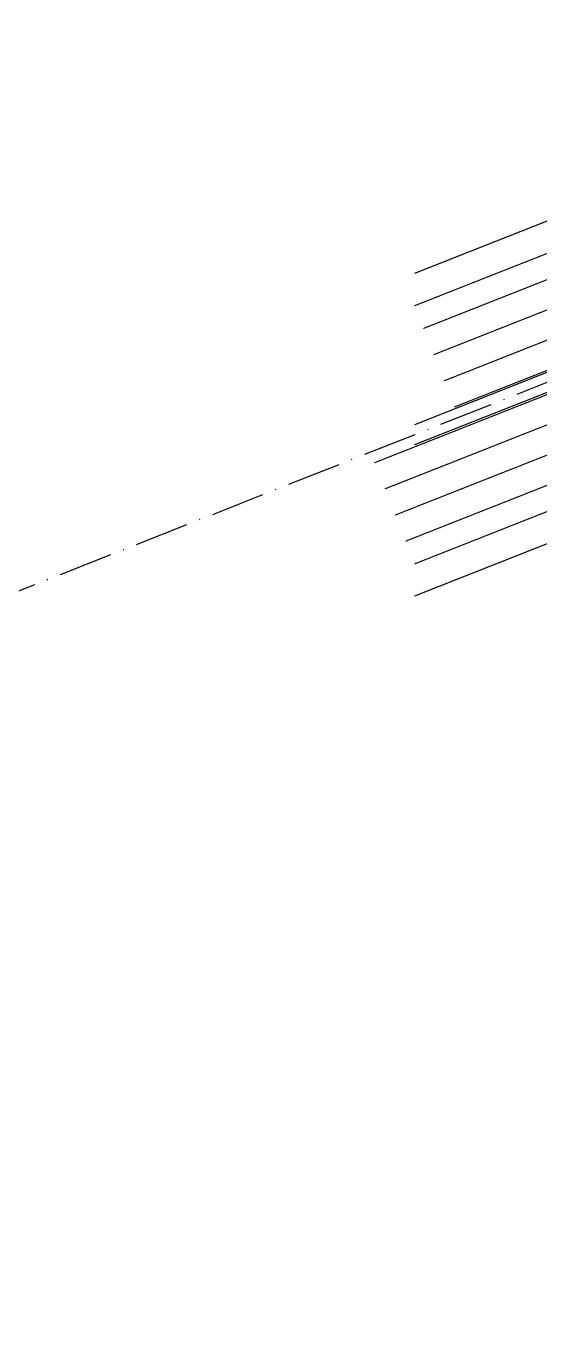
# Model space of a CAD drawing. Header units: millimetres. Extents: x 7233 to 195995, y 19522 to 226352.
# Drawn here: x 10078.4 to 10146.9, y 22243.1 to 22417 of the extents above; entities that cross this region are included whole.
import ezdxf

# ---------------------------------------------------------------- set-up
doc = ezdxf.new("R2010")
doc.units = ezdxf.units.MM
for name, pattern in [('ACAD_ISO10W100', [18, 12, -3, 0, -3]), ('DASHDOT', [25.4, 12.7, -6.35, 0, -6.35]), ('JTSS01', [6, 2, -4])]:
    doc.linetypes.add(name, pattern=pattern)
doc.layers.add('@-道路标线', color=255, linetype='Continuous', lineweight=0)
for name, color, linetype in [('@-道路红线', 1, 'Continuous'), ('AXIS', 2, 'Continuous'), ('RD-中线', 1, 'DASHDOT')]:
    doc.layers.add(name, color=color, linetype=linetype)

msp = doc.modelspace()

# ---------------------------------------------------------------- linework, layer by layer
at = {"layer": '@-道路标线', "color": 7, "linetype": 'Continuous', "const_width": 0.15, "elevation": 0, "flags": 128}
for points in [[(10215.441, 22413.407), (10130.179, 22379.731)], [(10173.009, 22393.153), (10131.372, 22376.708)], [(10177.165, 22382.699), (10135.505, 22366.244)], [(10178.244, 22379.9), (10124.852, 22358.811)], [(10211.473, 22377.434), (10130.179, 22345.325)], [(10182.377, 22369.436), (10128.985, 22348.348)]]:
    msp.add_lwpolyline(points, dxfattribs=at)
at = {"layer": '@-道路标线', "color": 7, "linetype": 'JTSS01', "const_width": 0.15, "elevation": 0, "flags": 128}
for points in [[(10174.387, 22389.666), (10132.75, 22373.22)], [(10175.764, 22386.178), (10134.128, 22369.732)]]:
    msp.add_lwpolyline(points, dxfattribs=at)
at = {"layer": '@-道路标线', "color": 7, "linetype": 'JTSS01', "elevation": 0, "flags": 128}
for points in [[(10179.622, 22376.412, 0.15, 0.15, 0), (10126.229, 22355.323, 0, 0, 0)], [(10180.999, 22372.924, 0.15, 0.15, 0), (10127.607, 22351.835, 0, 0, 0)]]:
    msp.add_lwpolyline(points, format="xyseb", dxfattribs=at)
at = {"layer": '@-道路红线', "elevation": 0}
for points in [[(10213.971, 22417.128), (10130.179, 22384.031)], [(10237.406, 22383.377), (10130.179, 22341.024)]]:
    msp.add_lwpolyline(points, dxfattribs=at)
at = {"layer": 'AXIS', "color": 5, "linetype": 'ACAD_ISO10W100', "ltscale": 0.6, "elevation": 0}
msp.add_lwpolyline([(10262.025, 22414.604), (9827.81, 22243.098)], dxfattribs=at)
at = {"layer": 'RD-中线', "color": 3, "linetype": 'Continuous', "elevation": 0}
for points in [[(10177.257, 22382.466), (10130.179, 22363.872)], [(10178.152, 22380.132), (10130.179, 22361.184)]]:
    msp.add_lwpolyline(points, dxfattribs=at)

doc.saveas('drawing.dxf')
